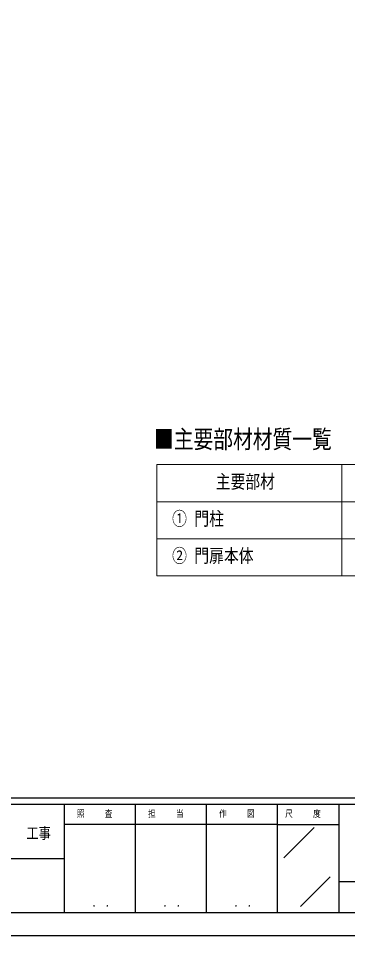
# Model space of a CAD drawing. Units: millimetres, scale not verified. Extents: x -4205 to 4205, y -2970 to 2970.
# Drawn here: x 1147 to 2214, y -2970 to 0 of the extents above; entities that cross this region are included whole.
import ezdxf
from ezdxf.enums import TextEntityAlignment as Align

# ---------------------------------------------------------------- set-up
doc = ezdxf.new("R2010")
doc.units = ezdxf.units.MM
doc.header["$LTSCALE"] = 10
doc.layers.add('0-1_TABLE1', color=7, linetype='Continuous', lineweight=18)
doc.layers.add('0-2_USER1', color=3, linetype='Continuous')
doc.layers.add('0-5_YKK_ZWAK', color=7, linetype='Continuous')
doc.styles.add('ＭＳ ゴシック', font='')
doc.styles.get('ＭＳ ゴシック').set_extended_font_data('MS Gothic')

msp = doc.modelspace()

# ---------------------------------------------------------------- linework, layer by layer
at = {"layer": '0-1_TABLE1'}
for p, q in [((1595.02, -1445), (3695.02, -1445)), ((1595.02, -1445), (1595.02, -1805)), ((2195.02, -1445), (2195.02, -1805)), ((1595.02, -1565), (3695.02, -1565)), ((1595.02, -1685), (3695.02, -1685)), ((1595.02, -1805), (3695.02, -1805))]:
    msp.add_line(p, q, dxfattribs=at)
at = {"layer": '0-5_YKK_ZWAK'}
for p, q in [((3895.02, -2525), (-3904.98, -2525)), ((1295.02, -2545), (-4.98, -2545)), ((1525.02, -2545), (1525.02, -2895)), ((1755.02, -2545), (1755.02, -2895)), ((1985.02, -2545), (1985.02, -2895)), ((2185.02, -2545), (1985.02, -2545)), ((3217.52, -2545), (2185.02, -2545)), ((2185.02, -2545), (2185.02, -2895)), ((1985.02, -2610), (1295.02, -2610)), ((1985.02, -2610), (2185.02, -2610)), ((2007.1, -2718.29), (2105.04, -2620.36)), ((-4.98, -2720), (1295.02, -2720)), ((2060.67, -2875.99), (2156.89, -2779.77)), ((2185.02, -2795), (3217.52, -2795)), ((-4.98, -2895), (1295.02, -2895)), ((1295.02, -2895), (1985.02, -2895)), ((1985.02, -2895), (2185.02, -2895)), ((2185.02, -2895), (3217.52, -2895))]:
    msp.add_line(p, q, dxfattribs=at)
msp.add_lwpolyline([(-4205, -2970), (4205, -2970), (4205, 2970), (-4205, 2970)], close=True, dxfattribs=at)
msp.add_lwpolyline([(1985.02, -2545), (1295.02, -2545), (1295.02, -2895)], dxfattribs=at)

# ---------------------------------------------------------------- texts
at = {"layer": '0-1_TABLE1', "style": 'ＭＳ ゴシック', "width": 0.8}
for s, p in [('主要部材', (1786.22, -1535)), ('① 門柱', (1645.02, -1655)), ('② 門扉本体', (1645.02, -1775))]:
    msp.add_text(s, height=43.99, dxfattribs=at).set_placement(p, align=Align.BOTTOM_LEFT)
at = {"layer": '0-2_USER1', "style": 'ＭＳ ゴシック', "width": 0.8}
msp.add_text('■主要部材材質一覧', height=58.65, dxfattribs=at).set_placement((1586.49, -1409.42), align=Align.BOTTOM_LEFT)
at = {"layer": '0-5_YKK_ZWAK', "style": 'ＭＳ ゴシック', "width": 0.8}
for s, height, p in [('照     査', 21.99, (1336.42, -2592.5)), ('担     当', 21.99, (1567.22, -2592.5)), ('作     図', 21.99, (1797.22, -2592.5)), ('尺     度', 21.99, (2011.42, -2592.5)), ('工事', 36.66, (1172.33, -2667.46)), ('． ．', 25.92, (1385, -2884.35)), ('． ．', 25.92, (1615, -2884.35)), ('． ．', 25.92, (1845, -2884.35))]:
    msp.add_text(s, height=height, dxfattribs=at).set_placement(p, align=Align.BOTTOM_LEFT)

doc.saveas('drawing.dxf')
